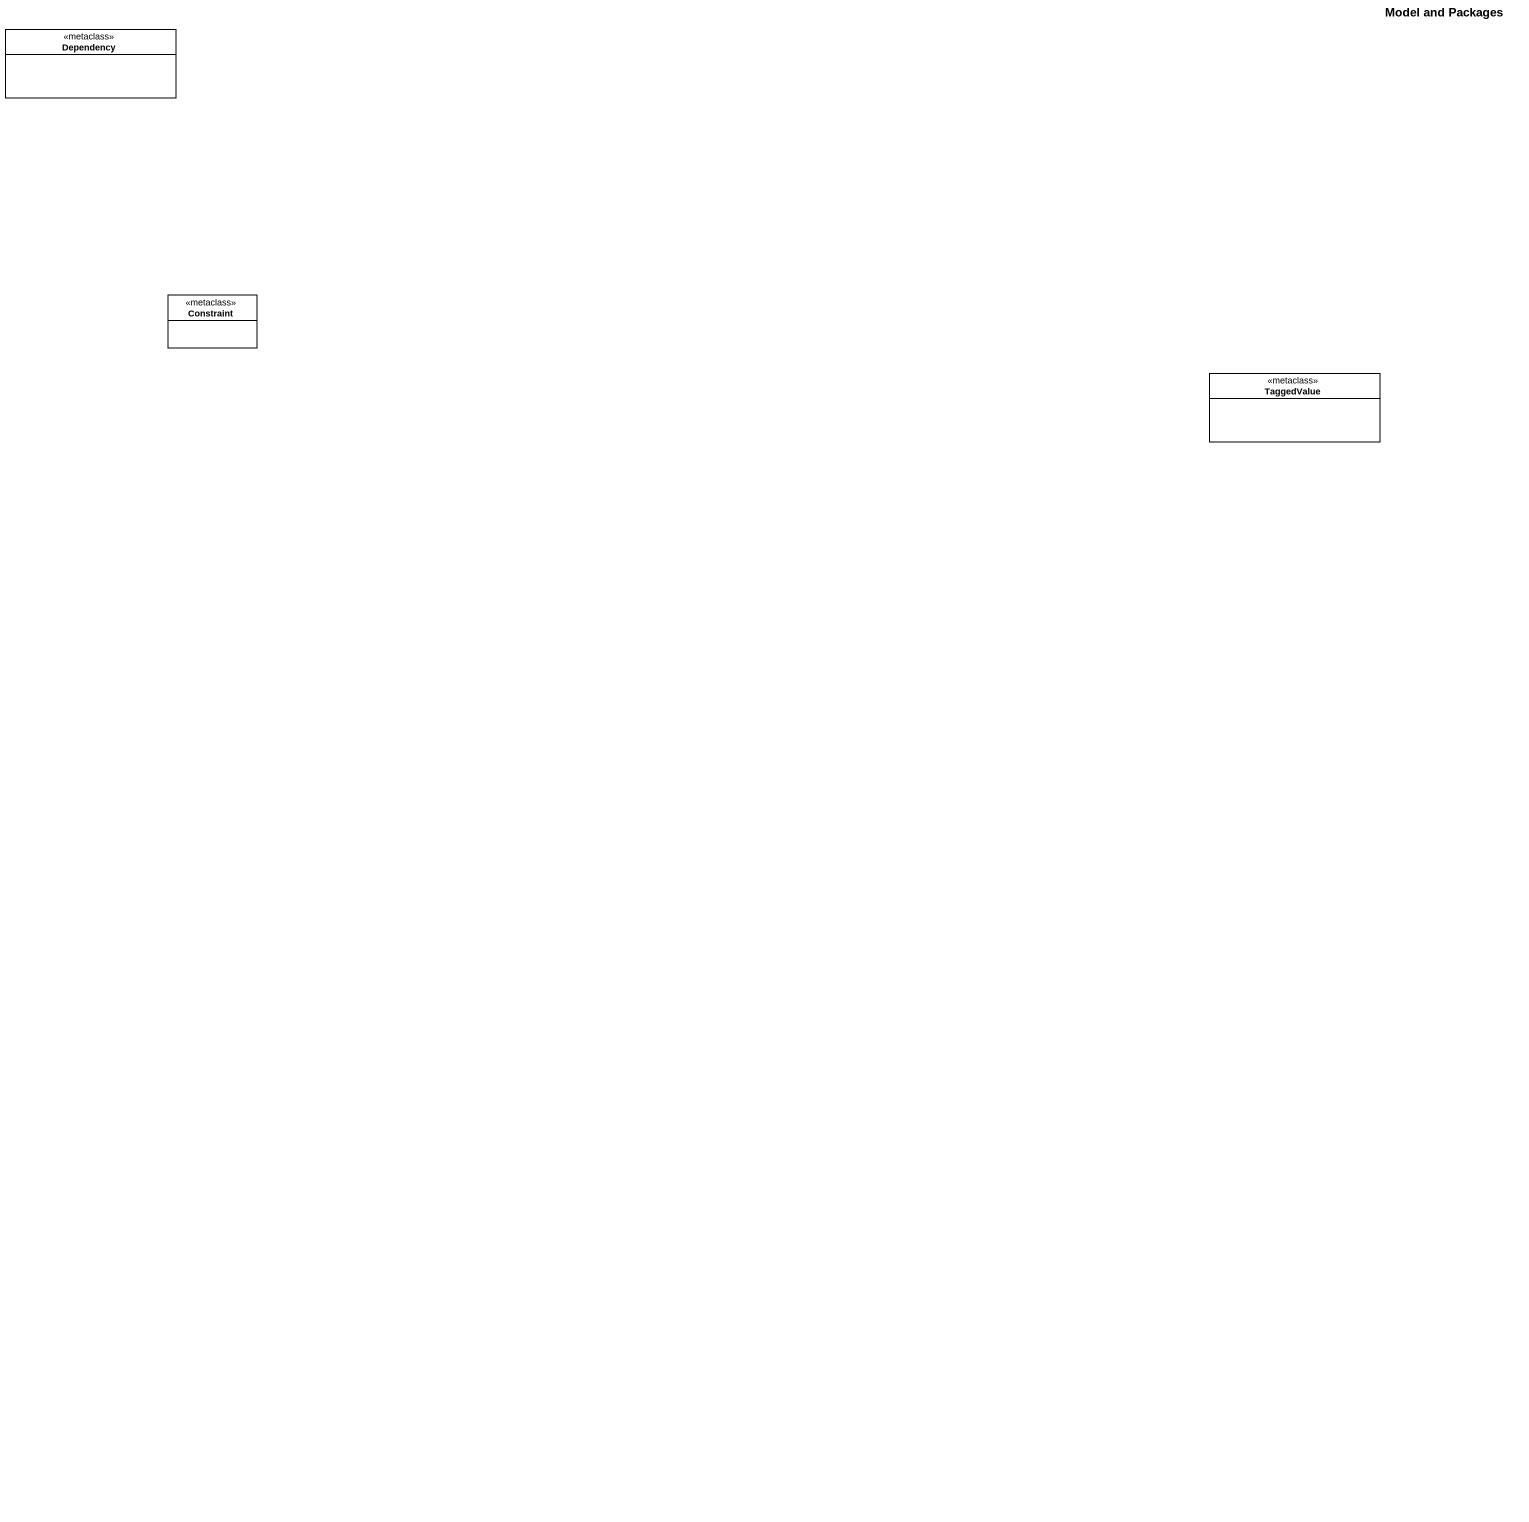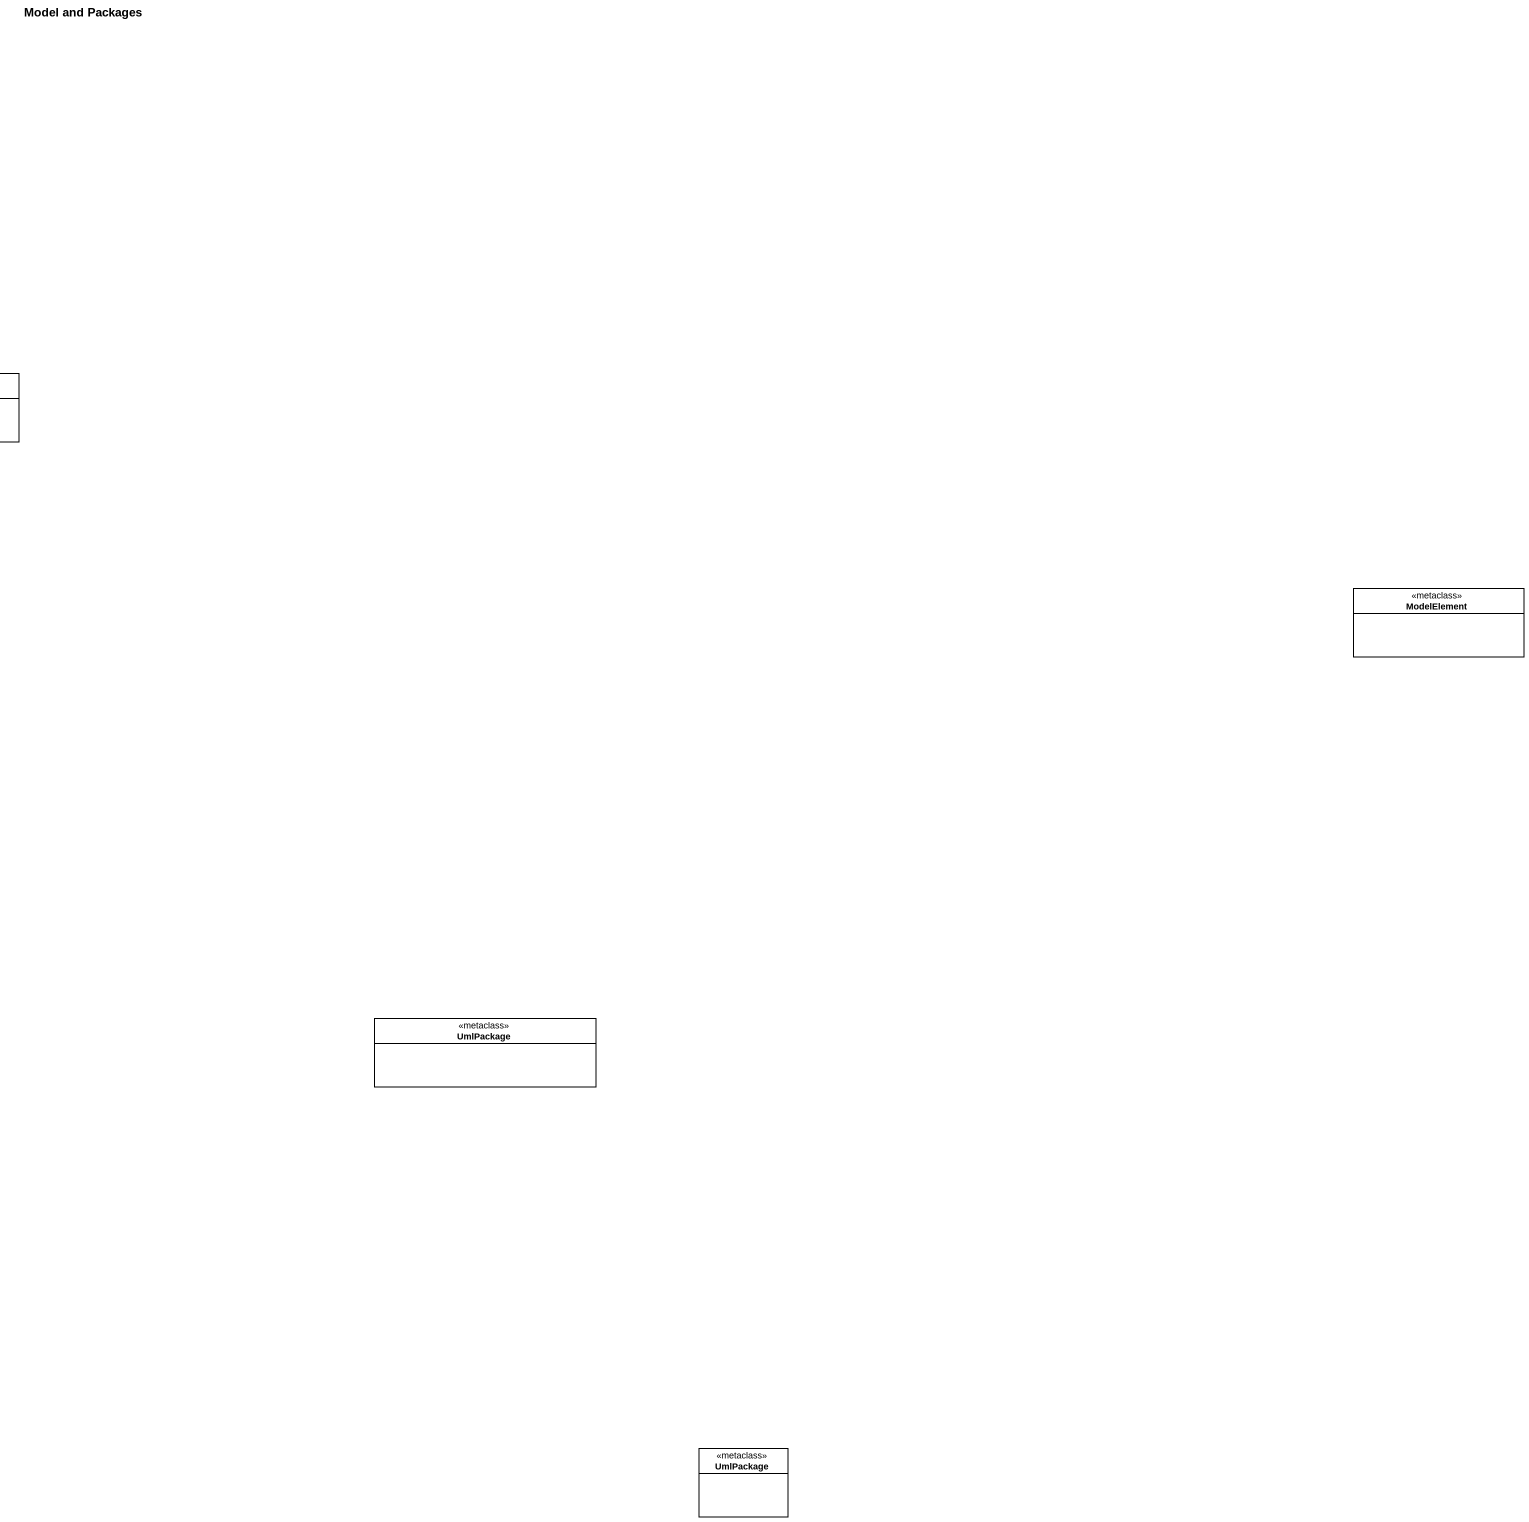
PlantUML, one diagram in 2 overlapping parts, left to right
@startuml
title Model and Packages
hide circle
hide empty members
class Dependency <<metaclass>> #FFFFFF
class Constraint <<metaclass>> #FFFFFF
class TaggedValue <<metaclass>> #FFFFFF
class ModelElement <<metaclass>> #FFFFFF
class UmlPackage <<metaclass>> #FFFFFF
class "UmlPackage" as UmlPackage_2 <<metaclass>> #FFFFFF
@enduml
